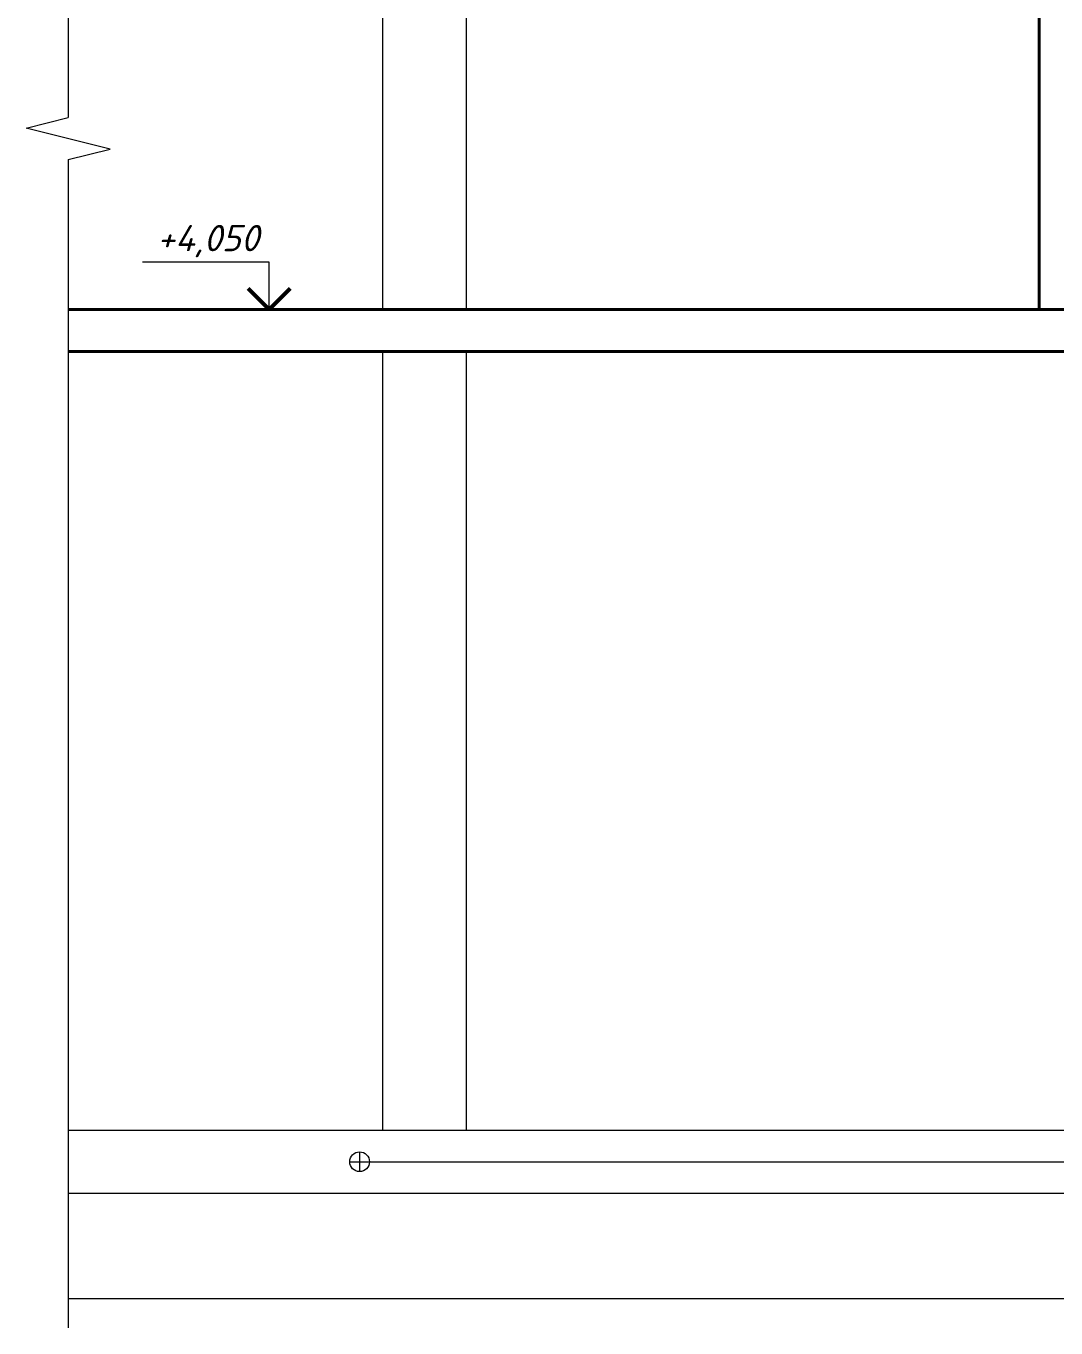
# Model space of a CAD drawing. Header units: millimetres. Extents: x -1807136 to 209800, y 0 to 410608.
# Drawn here: x 29454 to 34346, y 34817 to 41005 of the extents above; entities that cross this region are included whole.
import ezdxf

# ---------------------------------------------------------------- set-up
doc = ezdxf.new("R2010")
doc.units = ezdxf.units.MM
doc.header["$PDMODE"] = 3
doc.layers.get('0').update_dxf_attribs({"lineweight": 5})
doc.layers.get('Defpoints').update_dxf_attribs({"lineweight": 0})
for name, color, linetype, lineweight in [('#Бетон вид', 22, 'Continuous', 18), ('#Бетон разрез', 22, 'Continuous', 40), ('#разм', 7, 'Continuous', 9), ('A-okno', 7, 'Continuous', 0)]:
    doc.layers.add(name, color=color, linetype=linetype, lineweight=lineweight)
doc.styles.add('STEP PR', font='isocpeui.ttf')
doc.dimstyles.new('высотные отметки', dxfattribs={"dimtxt": 500, "dimasz": 100, "dimexe": 100, "dimexo": 0.625, "dimgap": 50, "dimtad": 1, "dimtih": 1, "dimtoh": 1, "dimdec": 3, "dimlfac": 0.001, "dimrnd": 0.005, "dimzin": 9, "dimtxsty": 'STEP PR', "dimblk": 'NONE', "dimcen": 100, "dimdle": 100, "dimse1": 1, "dimse2": 1, "dimsd1": 1, "dimsd2": 1, "dimadec": 0, "dimazin": 0, "dimtfac": 1, "dimtdec": 3, "dimtmove": 0, "dimatfit": 2, "dimldrblk": 'NONE', "dimfxl": 1, "dimarcsym": 0})

# ---------------------------------------------------------------- blocks, each defined once
blk = doc.blocks.new('*U35')
at = {"color": 0, "linetype": 'ByBlock', "lineweight": -2}
for p, q in [((34.703125, 0), (35.015625, 1.25)), ((35.015625, 1.25), (35.640625, -1.25)), ((34.703125, 0), (0, 0)), ((35.640625, -1.25), (35.953125, 0)), ((70.65625, 0), (35.953125, 0))]:
    blk.add_line(p, q, dxfattribs=at)
blk = doc.blocks.new('*D25')
at = {"layer": 'Defpoints', "color": 0, "ltscale": 3, "transparency": 16777216}
for p in [(4574327, -915900), (4576313, -915900, 0), (4576313, -924000)]:
    blk.add_point(p, dxfattribs=at)
at = {"layer": '#разм', "color": 0, "ltscale": 3, "transparency": 16777216, "insert": (4574872, -915250), "char_height": 250, "attachment_point": 5, "style": 'STEP PR'}
blk.add_mtext('+4,050', dxfattribs=at)
blk = doc.blocks.new('_None')
blk = doc.blocks.new('*U24')
at = {"layer": '#разм', "ltscale": 100, "elevation": 0}
for points in [[(4575453.9815, -915449.5836), (4574252.0497, -915449.5836)], [(4575453.9815, -915900.4215), (4575453.9815, -915449.5836)], [(4576313.4569, -915900.4215), (4575303.9815, -915900.4215)]]:
    blk.add_lwpolyline(points, dxfattribs=at)
at = {"layer": 'A-okno', "color": 0, "lineweight": 50, "ltscale": 100, "elevation": 0}
for points in [[(4575453.9815, -915900.4215), (4575253.9816, -915700.4216)], [(4575453.9815, -915900.4215), (4575653.9814, -915700.4216)]]:
    blk.add_lwpolyline(points, dxfattribs=at)
at = {"layer": 'Defpoints', "color": 253, "lineweight": 15, "ltscale": 3, "elevation": 0}
blk.add_lwpolyline([(4576313.4569, -923906.6603), (4576313.4569, -924093.8923)], dxfattribs=at)
at = {"layer": 'Defpoints', "color": 253, "ltscale": 3, "elevation": 0}
blk.add_lwpolyline([(4576219.8409, -924000.2763), (4576407.0728, -924000.2763)], dxfattribs=at)
at = {"layer": 'Defpoints', "color": 253, "lineweight": 15, "ltscale": 3}
blk.add_circle((4576313.4569, -924000.2763, 0), 93.616, dxfattribs=at)
at = {"layer": '#разм', "ltscale": 3}
dim = blk.add_linear_dim(base=(4574327.168, -915900.4215), p1=(4576313.4569, -924000.4215), p2=(4576313.4569, -915900.4215, 0), angle=90, dimstyle='высотные отметки', override={"dimtxt": 250, "dimlfac": 0.0005, "dimrnd": 0.005, "dimzin": 1, "dimpost": '+<>'}, dxfattribs=at)
dim.commit()
dim.dimension.update_dxf_attribs({"geometry": '*D25', "text_midpoint": (4574872.0543, -915449.5836), "dimtype": 160})

msp = doc.modelspace()

# ---------------------------------------------------------------- linework, layer by layer
at = {"layer": '#Бетон вид'}
for points in [[(31146.44452, 42882.31395), (31146.44452, 39657.31395), (31546.44452, 39657.31395), (31546.44452, 42882.31395)], [(31146.44452, 39457.31395), (31146.44452, 35757.31395), (31546.44452, 35757.31395), (31546.44452, 39457.31395)], [(29653.5593, 35757.31395), (39764.27644, 35757.31395), (39764.27644, 35757.31395)], [(29653.5593, 35457.31395), (39764.27644, 35457.31395), (39764.27644, 35457.31395)], [(29653.5593, 34957.31395), (39764.27644, 34957.31395), (39764.27644, 34957.31395)]]:
    msp.add_lwpolyline(points, dxfattribs=at)
at = {"layer": '#Бетон разрез'}
for points in [[(34266.44452, 45832.31395), (34266.44452, 39657.31395)], [(29653.5593, 39657.31395), (39738.98044, 39657.31395), (39738.98044, 39657.31395)], [(29653.5593, 39457.31395), (39738.98044, 39457.31395), (39738.98044, 39457.31395)]]:
    msp.add_lwpolyline(points, dxfattribs=at)
at = {"elevation": 0}
msp.add_lwpolyline([(30991.42812, 35607.38656), (39764.27644, 35607.38656)], dxfattribs=at)

# ---------------------------------------------------------------- block references
at = {"layer": '#разм', "lineweight": 15, "xscale": 0.5, "yscale": 0.5, "zscale": 0.5}
msp.add_blockref('*U24', (-2257118.49235, 497607.52471), dxfattribs=at)
at = {"xscale": -160, "yscale": 160, "zscale": 160, "rotation": 270}
msp.add_blockref('*U35', (29653.5593, 34817.31395), dxfattribs=at)

doc.saveas('drawing.dxf')
